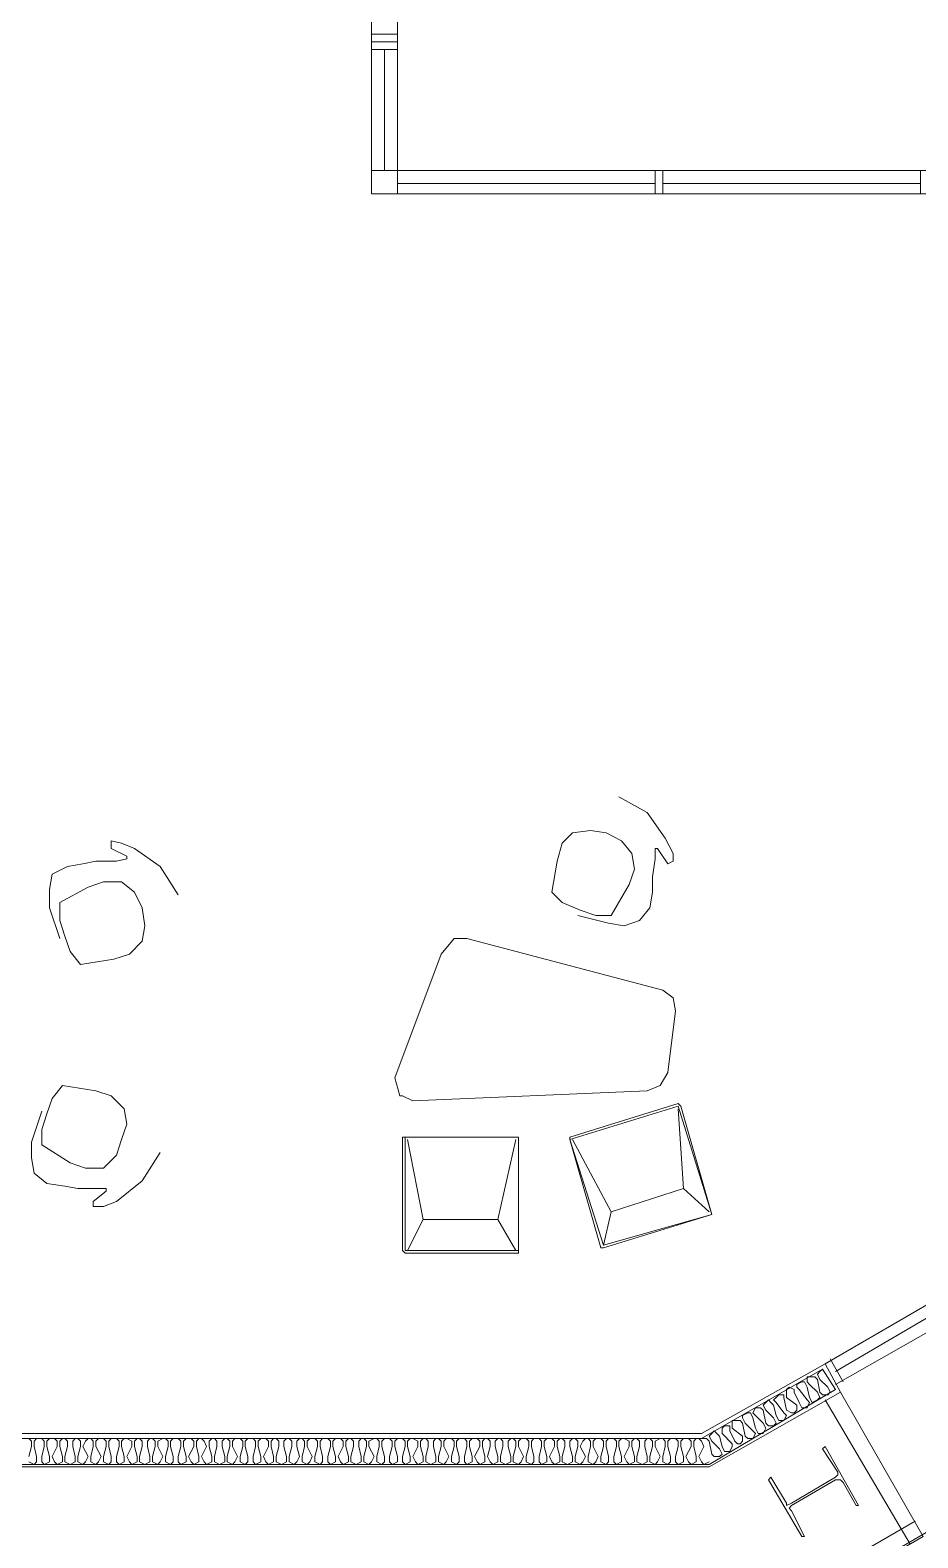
# Model space of a CAD drawing. Header units: millimetres. Extents: x -4011 to 126995, y -1911 to 106700.
# Drawn here: x 83060 to 88415, y 42148 to 51241 of the extents above; entities that cross this region are included whole.
import ezdxf

# ---------------------------------------------------------------- set-up
doc = ezdxf.new("R2010")
doc.units = ezdxf.units.MM
doc.layers.add('PDF_형상', color=7, linetype='Continuous')

msp = doc.modelspace()

# ---------------------------------------------------------------- linework, layer by layer
at = {"layer": 'PDF_형상', "lineweight": 5}
for points in [[(79321.2, 38968.9), (79321.2, 42668.4), (82958.5, 42668.4), (82958.5, 38968.9), (95937.8, 46538.9), (94569.9, 47005.2), (94399, 46911.9), (83797.9, 65269.4), (80953.4, 65269.4), (80953.4, 64974.1), (74098.4, 64974.1), (74098.4, 87730.6)], [(80953.4, 87730.6), (80953.4, 65269.4), (83797.9, 65269.4), (94399, 46911.9), (94569.9, 47005.2), (95937.8, 46538.9), (82958.5, 38968.9)], [(85196.9, 50393.8), (85119.2, 50393.8), (85119.2, 50253.9), (85274.6, 50253.9), (85274.6, 50393.8), (85196.9, 50393.8), (85196.9, 51124.4), (85274.6, 51124.4), (85274.6, 51171), (85119.2, 51171), (85119.2, 51124.4), (85196.9, 51124.4)], [(86829, 50316.1), (86829, 50253.9), (86875.6, 50253.9), (86875.6, 50393.8), (86829, 50393.8), (86829, 50316.1), (85274.6, 50316.1), (85274.6, 50393.8), (85119.2, 50393.8), (85119.2, 50253.9), (85274.6, 50253.9), (85274.6, 50316.1)], [(86875.6, 50316.1), (86875.6, 50253.9), (86829, 50253.9), (86829, 50393.8), (86875.6, 50393.8), (86875.6, 50316.1), (88430, 50316.1), (88430, 50393.8), (88569.9, 50393.8), (88569.9, 50253.9), (88430, 50253.9), (88430, 50316.1)], [(87854.9, 43196.9), (88632.1, 43647.7)], [(87917.1, 43150.3), (88632.1, 43569.9)], [(87917.1, 43072.5), (88709.8, 43523.3)], [(81046.6, 42777.2), (87108.8, 42777.2), (87854.9, 43196.9), (87948.2, 43025.9), (87155.4, 42575.1), (81544, 42575.1)], [(87886, 43228), (87963.7, 43088.1)], [(81046.6, 42746.1), (87108.8, 42746.1), (87839.4, 43165.8), (87917.1, 43041.4), (87155.4, 42590.7), (81544, 42590.7)], [(87839.4, 43165.8), (87823.8, 43150.3), (87808.3, 43134.7), (87823.8, 43103.6), (87870.5, 43057), (87886, 43025.9), (87870.5, 43010.4), (87839.4, 43010.4), (87823.8, 43025.9), (87808.3, 43103.6), (87792.7, 43119.2), (87777.2, 43119.2), (87746.1, 43119.2), (87746.1, 43088.1), (87761.7, 43072.5), (87808.3, 43025.9), (87823.8, 42994.8), (87808.3, 42979.3), (87777.2, 42963.7), (87761.7, 42994.8), (87746.1, 43057), (87730.6, 43088.1), (87715, 43088.1), (87683.9, 43072.5), (87683.9, 43057), (87699.5, 43041.4), (87746.1, 42979.3), (87761.7, 42963.7), (87746.1, 42932.6), (87715, 42932.6), (87699.5, 42963.7), (87668.4, 43025.9), (87668.4, 43041.4), (87637.3, 43057), (87621.8, 43041.4), (87621.8, 43010.4), (87621.8, 42994.8), (87683.9, 42948.2), (87683.9, 42917.1), (87668.4, 42901.6), (87652.8, 42901.6), (87621.8, 42917.1), (87606.2, 42994.8), (87606.2, 43010.4), (87575.1, 43010.4), (87559.6, 42994.8), (87544, 42979.3), (87559.6, 42963.7), (87606.2, 42901.6), (87621.8, 42886), (87606.2, 42854.9), (87575.1, 42854.9), (87559.6, 42886), (87544, 42948.2), (87528.5, 42963.7), (87513, 42979.3), (87497.4, 42963.7), (87481.9, 42948.2), (87497.4, 42917.1), (87544, 42870.5), (87559.6, 42839.4), (87544, 42823.8), (87513, 42823.8), (87497.4, 42839.4), (87481.9, 42917.1), (87466.3, 42932.6), (87450.8, 42932.6), (87435.2, 42932.6), (87419.7, 42901.6), (87435.2, 42886), (87481.9, 42839.4), (87497.4, 42808.3), (87481.9, 42777.2), (87450.8, 42777.2), (87435.2, 42808.3), (87419.7, 42870.5), (87404.1, 42901.6), (87388.6, 42901.6), (87357.5, 42886), (87357.5, 42870.5), (87373.1, 42839.4), (87419.7, 42792.7), (87435.2, 42777.2), (87419.7, 42746.1), (87388.6, 42746.1), (87373.1, 42761.7), (87357.5, 42839.4), (87342, 42854.9), (87310.9, 42854.9), (87295.3, 42854.9), (87295.3, 42823.8), (87295.3, 42808.3), (87357.5, 42761.7), (87357.5, 42730.6), (87342, 42715), (87326.4, 42715), (87310.9, 42730.6), (87279.8, 42792.7), (87279.8, 42823.8), (87248.7, 42823.8), (87233.2, 42808.3), (87233.2, 42792.7), (87233.2, 42777.2), (87295.3, 42715), (87295.3, 42699.5), (87279.8, 42668.4), (87248.7, 42668.4), (87233.2, 42699.5), (87217.6, 42761.7), (87202.1, 42777.2), (87186.5, 42792.7), (87171, 42777.2), (87155.4, 42761.7), (87171, 42730.6), (87217.6, 42683.9), (87233.2, 42652.8), (87217.6, 42637.3), (87186.5, 42637.3), (87171, 42652.8), (87155.4, 42730.6), (87139.9, 42746.1), (87108.8, 42746.1)], [(83658, 39388.6), (88445.6, 42155.4), (87948.2, 43025.9)], [(88367.9, 42108.8), (87854.9, 42979.3)], [(83051.8, 42746.1), (83067.4, 42730.6), (83067.4, 42699.5), (83051.8, 42637.3)], [(83051.8, 42606.2), (83082.9, 42590.7), (83098.4, 42606.2), (83098.4, 42637.3), (83082.9, 42699.5), (83082.9, 42730.6), (83098.4, 42746.1), (83129.5, 42746.1), (83145.1, 42730.6), (83145.1, 42699.5), (83129.5, 42637.3), (83129.5, 42606.2), (83145.1, 42590.7), (83176.2, 42606.2), (83176.2, 42637.3), (83160.6, 42699.5), (83160.6, 42730.6), (83176.2, 42746.1), (83207.2, 42746.1), (83222.8, 42730.6), (83222.8, 42699.5), (83191.7, 42637.3), (83207.2, 42606.2), (83222.8, 42590.7), (83253.9, 42606.2), (83253.9, 42637.3), (83238.3, 42699.5), (83238.3, 42730.6), (83253.9, 42746.1), (83269.4, 42746.1), (83285, 42730.6), (83285, 42699.5), (83269.4, 42637.3), (83269.4, 42606.2), (83300.5, 42590.7), (83331.6, 42606.2), (83331.6, 42637.3), (83316.1, 42699.5), (83316.1, 42730.6), (83331.6, 42746.1), (83347.1, 42746.1), (83362.7, 42730.6), (83362.7, 42699.5), (83347.1, 42637.3), (83347.1, 42606.2), (83378.2, 42590.7), (83393.8, 42606.2), (83409.3, 42637.3), (83378.2, 42699.5), (83393.8, 42730.6), (83409.3, 42746.1), (83424.9, 42746.1), (83440.4, 42730.6), (83440.4, 42699.5), (83424.9, 42637.3), (83424.9, 42606.2), (83456, 42590.7), (83471.5, 42606.2), (83487, 42637.3), (83456, 42699.5), (83456, 42730.6), (83471.5, 42746.1), (83502.6, 42746.1), (83518.1, 42730.6), (83518.1, 42699.5), (83502.6, 42637.3), (83502.6, 42606.2), (83533.7, 42590.7), (83549.2, 42606.2), (83549.2, 42637.3), (83533.7, 42699.5), (83533.7, 42730.6), (83549.2, 42746.1), (83580.3, 42746.1), (83595.8, 42730.6), (83595.8, 42699.5), (83580.3, 42637.3), (83580.3, 42606.2), (83595.8, 42590.7), (83626.9, 42606.2), (83626.9, 42637.3), (83611.4, 42699.5), (83611.4, 42730.6), (83626.9, 42746.1), (83642.5, 42746.1), (83673.6, 42730.6), (83673.6, 42699.5), (83642.5, 42637.3), (83658, 42606.2), (83673.6, 42590.7), (83704.7, 42606.2), (83704.7, 42637.3), (83689.1, 42699.5), (83689.1, 42730.6), (83704.7, 42746.1), (83720.2, 42746.1), (83735.7, 42730.6), (83735.7, 42699.5), (83720.2, 42637.3), (83720.2, 42606.2), (83751.3, 42590.7), (83782.4, 42606.2), (83782.4, 42637.3), (83766.8, 42699.5), (83766.8, 42730.6), (83782.4, 42746.1), (83797.9, 42746.1), (83813.5, 42730.6), (83813.5, 42699.5), (83797.9, 42637.3), (83797.9, 42606.2), (83829, 42590.7), (83844.6, 42606.2), (83860.1, 42637.3), (83829, 42699.5), (83829, 42730.6), (83860.1, 42746.1), (83875.6, 42746.1), (83891.2, 42730.6), (83891.2, 42699.5), (83875.6, 42637.3), (83875.6, 42606.2), (83906.7, 42590.7), (83922.3, 42606.2), (83922.3, 42637.3), (83906.7, 42699.5), (83906.7, 42730.6), (83922.3, 42746.1), (83953.4, 42746.1), (83968.9, 42730.6), (83968.9, 42699.5), (83953.4, 42637.3), (83953.4, 42606.2), (83968.9, 42590.7), (84000, 42606.2), (84000, 42637.3), (83984.5, 42699.5), (83984.5, 42730.6), (84000, 42746.1), (84031.1, 42746.1), (84046.6, 42730.6), (84046.6, 42699.5), (84015.5, 42637.3), (84031.1, 42606.2), (84046.6, 42590.7), (84077.7, 42606.2), (84077.7, 42637.3), (84062.2, 42699.5), (84062.2, 42730.6), (84077.7, 42746.1), (84093.3, 42746.1), (84108.8, 42730.6), (84124.3, 42699.5), (84093.3, 42637.3), (84108.8, 42606.2), (84124.3, 42590.7), (84155.4, 42606.2), (84155.4, 42637.3), (84139.9, 42699.5), (84139.9, 42730.6), (84155.4, 42746.1), (84171, 42746.1), (84186.5, 42730.6), (84186.5, 42699.5), (84171, 42637.3), (84171, 42606.2), (84202.1, 42590.7), (84233.2, 42606.2), (84233.2, 42637.3), (84217.6, 42699.5), (84217.6, 42730.6), (84233.2, 42746.1), (84248.7, 42746.1), (84264.2, 42730.6), (84264.2, 42699.5), (84248.7, 42637.3), (84248.7, 42606.2), (84279.8, 42590.7), (84295.3, 42606.2), (84310.9, 42637.3), (84279.8, 42699.5), (84279.8, 42730.6), (84295.3, 42746.1), (84326.4, 42746.1), (84342, 42730.6), (84342, 42699.5), (84326.4, 42637.3), (84326.4, 42606.2), (84357.5, 42590.7), (84373.1, 42606.2), (84373.1, 42637.3), (84357.5, 42699.5), (84357.5, 42730.6), (84373.1, 42746.1), (84404.1, 42746.1), (84419.7, 42730.6), (84419.7, 42699.5), (84404.1, 42637.3), (84404.1, 42606.2), (84419.7, 42590.7), (84450.8, 42606.2), (84450.8, 42637.3), (84435.2, 42699.5), (84435.2, 42730.6), (84450.8, 42746.1), (84481.9, 42746.1), (84497.4, 42730.6), (84497.4, 42699.5), (84466.3, 42637.3), (84481.9, 42606.2), (84497.4, 42590.7), (84528.5, 42606.2), (84528.5, 42637.3), (84513, 42699.5), (84513, 42730.6), (84528.5, 42746.1), (84544, 42746.1), (84559.6, 42730.6), (84559.6, 42699.5), (84544, 42637.3), (84544, 42606.2), (84575.1, 42590.7), (84606.2, 42606.2), (84606.2, 42637.3), (84590.7, 42699.5), (84590.7, 42730.6), (84606.2, 42746.1), (84621.8, 42746.1), (84637.3, 42730.6), (84637.3, 42699.5), (84621.8, 42637.3), (84621.8, 42606.2), (84652.8, 42590.7), (84668.4, 42606.2), (84683.9, 42637.3), (84668.4, 42699.5), (84668.4, 42730.6), (84683.9, 42746.1), (84699.5, 42746.1), (84715, 42730.6), (84715, 42699.5), (84699.5, 42637.3), (84699.5, 42606.2), (84730.6, 42590.7), (84746.1, 42606.2), (84761.7, 42637.3), (84730.6, 42699.5), (84730.6, 42730.6), (84746.1, 42746.1), (84777.2, 42746.1), (84792.7, 42730.6), (84792.7, 42699.5), (84777.2, 42637.3), (84777.2, 42606.2), (84808.3, 42590.7), (84823.8, 42606.2), (84823.8, 42637.3), (84808.3, 42699.5), (84808.3, 42730.6), (84823.8, 42746.1), (84854.9, 42746.1), (84870.5, 42730.6), (84870.5, 42699.5), (84854.9, 42637.3), (84854.9, 42606.2), (84870.5, 42590.7), (84901.6, 42606.2), (84901.6, 42637.3), (84886, 42699.5), (84886, 42730.6), (84901.6, 42746.1), (84932.6, 42746.1), (84948.2, 42730.6), (84948.2, 42699.5), (84917.1, 42637.3), (84932.6, 42606.2), (84948.2, 42590.7), (84979.3, 42606.2), (84979.3, 42637.3), (84963.7, 42699.5), (84963.7, 42730.6), (84979.3, 42746.1), (84994.8, 42746.1), (85010.4, 42730.6), (85010.4, 42699.5), (84994.8, 42637.3), (84994.8, 42606.2), (85025.9, 42590.7), (85057, 42606.2), (85057, 42637.3), (85041.4, 42699.5), (85041.4, 42730.6), (85057, 42746.1), (85072.5, 42746.1), (85088.1, 42730.6), (85088.1, 42699.5), (85072.5, 42637.3), (85072.5, 42606.2), (85103.6, 42590.7), (85119.2, 42606.2), (85134.7, 42637.3), (85103.6, 42699.5), (85103.6, 42730.6), (85134.7, 42746.1), (85150.3, 42746.1), (85165.8, 42730.6), (85165.8, 42699.5), (85150.3, 42637.3), (85150.3, 42606.2), (85181.3, 42590.7), (85196.9, 42606.2), (85196.9, 42637.3), (85181.3, 42699.5), (85181.3, 42730.6), (85196.9, 42746.1), (85228, 42746.1), (85243.5, 42730.6), (85243.5, 42699.5), (85228, 42637.3), (85228, 42606.2), (85243.5, 42590.7), (85274.6, 42606.2), (85274.6, 42637.3), (85259.1, 42699.5), (85259.1, 42730.6), (85274.6, 42746.1), (85305.7, 42746.1), (85321.2, 42730.6), (85321.2, 42699.5), (85305.7, 42637.3), (85305.7, 42606.2), (85321.2, 42590.7), (85352.3, 42606.2), (85352.3, 42637.3), (85336.8, 42699.5), (85336.8, 42730.6), (85352.3, 42746.1), (85367.9, 42746.1), (85399, 42730.6), (85399, 42699.5), (85367.9, 42637.3), (85383.4, 42606.2), (85399, 42590.7), (85430.1, 42606.2), (85430.1, 42637.3), (85414.5, 42699.5), (85414.5, 42730.6), (85430.1, 42746.1), (85445.6, 42746.1), (85461.1, 42730.6), (85461.1, 42699.5), (85445.6, 42637.3), (85445.6, 42606.2), (85476.7, 42590.7), (85507.8, 42606.2), (85507.8, 42637.3), (85492.2, 42699.5), (85492.2, 42730.6), (85507.8, 42746.1), (85523.3, 42746.1), (85538.9, 42730.6), (85538.9, 42699.5), (85523.3, 42637.3), (85523.3, 42606.2), (85554.4, 42590.7), (85569.9, 42606.2), (85585.5, 42637.3), (85554.4, 42699.5), (85554.4, 42730.6), (85569.9, 42746.1), (85601, 42746.1), (85616.6, 42730.6), (85616.6, 42699.5), (85601, 42637.3), (85601, 42606.2), (85632.1, 42590.7), (85647.7, 42606.2), (85647.7, 42637.3), (85632.1, 42699.5), (85632.1, 42730.6), (85647.7, 42746.1), (85678.8, 42746.1), (85694.3, 42730.6), (85694.3, 42699.5), (85678.8, 42637.3), (85678.8, 42606.2), (85694.3, 42590.7), (85725.4, 42606.2), (85725.4, 42637.3), (85709.8, 42699.5), (85709.8, 42730.6), (85725.4, 42746.1), (85756.5, 42746.1), (85772, 42730.6), (85772, 42699.5), (85740.9, 42637.3), (85756.5, 42606.2), (85772, 42590.7), (85803.1, 42606.2), (85803.1, 42637.3), (85787.6, 42699.5), (85787.6, 42730.6), (85803.1, 42746.1), (85818.7, 42746.1), (85834.2, 42730.6), (85834.2, 42699.5), (85818.7, 42637.3), (85834.2, 42606.2), (85849.7, 42590.7), (85880.8, 42606.2), (85880.8, 42637.3), (85865.3, 42699.5), (85865.3, 42730.6), (85880.8, 42746.1), (85896.4, 42746.1), (85911.9, 42730.6), (85911.9, 42699.5), (85896.4, 42637.3), (85896.4, 42606.2), (85927.5, 42590.7), (85958.6, 42606.2), (85958.6, 42637.3), (85943, 42699.5), (85943, 42730.6), (85958.6, 42746.1), (85974.1, 42746.1), (85989.6, 42730.6), (85989.6, 42699.5), (85974.1, 42637.3), (85974.1, 42606.2), (86005.2, 42590.7), (86020.7, 42606.2), (86036.3, 42637.3), (86005.2, 42699.5), (86005.2, 42730.6), (86020.7, 42746.1), (86051.8, 42746.1), (86067.4, 42730.6), (86067.4, 42699.5), (86051.8, 42637.3), (86051.8, 42606.2), (86082.9, 42590.7), (86098.4, 42606.2), (86098.4, 42637.3), (86082.9, 42699.5), (86082.9, 42730.6), (86098.4, 42746.1), (86129.5, 42746.1), (86145.1, 42730.6), (86145.1, 42699.5), (86129.5, 42637.3), (86129.5, 42606.2), (86145.1, 42590.7), (86176.2, 42606.2), (86176.2, 42637.3), (86160.6, 42699.5), (86160.6, 42730.6), (86176.2, 42746.1), (86207.3, 42746.1), (86222.8, 42730.6), (86222.8, 42699.5), (86191.7, 42637.3), (86207.3, 42606.2), (86222.8, 42590.7), (86253.9, 42606.2), (86253.9, 42637.3), (86238.3, 42699.5), (86238.3, 42730.6), (86253.9, 42746.1), (86269.4, 42746.1), (86285, 42730.6), (86285, 42699.5), (86269.4, 42637.3), (86269.4, 42606.2), (86300.5, 42590.7), (86331.6, 42606.2), (86331.6, 42637.3), (86316.1, 42699.5), (86316.1, 42730.6), (86331.6, 42746.1), (86347.2, 42746.1), (86362.7, 42730.6), (86362.7, 42699.5), (86347.2, 42637.3), (86347.2, 42606.2), (86378.2, 42590.7), (86393.8, 42606.2), (86409.3, 42637.3), (86378.2, 42699.5), (86393.8, 42730.6), (86409.3, 42746.1), (86424.9, 42746.1), (86440.4, 42730.6), (86440.4, 42699.5), (86424.9, 42637.3), (86424.9, 42606.2), (86456, 42590.7), (86471.5, 42606.2), (86487, 42637.3), (86456, 42699.5), (86456, 42730.6), (86471.5, 42746.1), (86502.6, 42746.1), (86518.1, 42730.6), (86518.1, 42699.5), (86502.6, 42637.3), (86502.6, 42606.2), (86533.7, 42590.7), (86549.2, 42606.2), (86549.2, 42637.3), (86533.7, 42699.5), (86533.7, 42730.6), (86549.2, 42746.1), (86580.3, 42746.1), (86595.9, 42730.6), (86595.9, 42699.5), (86580.3, 42637.3), (86580.3, 42606.2), (86595.9, 42590.7), (86626.9, 42606.2), (86626.9, 42637.3), (86611.4, 42699.5), (86611.4, 42730.6), (86626.9, 42746.1), (86642.5, 42746.1), (86673.6, 42730.6), (86673.6, 42699.5), (86642.5, 42637.3), (86658, 42606.2), (86673.6, 42590.7), (86704.7, 42606.2), (86704.7, 42637.3), (86689.1, 42699.5), (86689.1, 42730.6), (86704.7, 42746.1), (86720.2, 42746.1), (86735.8, 42730.6), (86735.8, 42699.5), (86720.2, 42637.3), (86720.2, 42606.2), (86751.3, 42590.7), (86782.4, 42606.2), (86782.4, 42637.3), (86766.8, 42699.5), (86766.8, 42730.6), (86782.4, 42746.1), (86797.9, 42746.1), (86813.5, 42730.6), (86813.5, 42699.5), (86797.9, 42637.3), (86797.9, 42606.2), (86829, 42590.7), (86844.6, 42606.2), (86860.1, 42637.3), (86829, 42699.5), (86829, 42730.6), (86860.1, 42746.1), (86875.6, 42746.1), (86891.2, 42730.6), (86891.2, 42699.5), (86875.6, 42637.3), (86875.6, 42606.2), (86906.7, 42590.7), (86922.3, 42606.2), (86922.3, 42637.3), (86906.7, 42699.5), (86906.7, 42730.6), (86922.3, 42746.1), (86953.4, 42746.1), (86968.9, 42730.6), (86968.9, 42699.5), (86953.4, 42637.3), (86953.4, 42606.2), (86968.9, 42590.7), (87000, 42606.2), (87000, 42637.3), (86984.5, 42699.5), (86984.5, 42730.6), (87000, 42746.1), (87031.1, 42746.1), (87046.6, 42730.6), (87046.6, 42699.5), (87015.5, 42637.3), (87031.1, 42606.2), (87046.6, 42590.7), (87077.7, 42606.2), (87077.7, 42637.3), (87062.2, 42699.5), (87062.2, 42730.6), (87077.7, 42746.1), (87093.3, 42746.1), (87108.8, 42730.6), (87124.4, 42699.5), (87093.3, 42637.3), (87108.8, 42606.2), (87124.4, 42590.7), (87155.4, 42606.2)], [(83456, 39388.6), (88399, 42248.7)]]:
    msp.add_lwpolyline(points, dxfattribs=at)
for points in [[(85274.6, 51217.6), (85119.2, 51217.6), (85119.2, 51528.5), (85274.6, 51528.5)], [(85119.2, 51171), (85119.2, 51217.6), (85274.6, 51217.6), (85274.6, 51171)], [(85119.2, 51171), (85119.2, 50393.8), (85274.6, 50393.8), (85274.6, 51171)], [(86829, 50253.9), (85274.6, 50253.9), (85274.6, 50393.8), (86829, 50393.8)], [(86875.6, 50253.9), (88430, 50253.9), (88430, 50393.8), (86875.6, 50393.8)], [(86362.7, 45901.6), (86549.2, 45854.9), (86642.5, 45839.4), (86735.8, 45870.5), (86797.9, 45948.2), (86813.5, 46041.4), (86813.5, 46134.7), (86829, 46243.5), (86829, 46305.7), (86844.6, 46305.7), (86906.7, 46212.4), (86937.8, 46228), (86937.8, 46274.6), (86891.2, 46367.9), (86782.4, 46523.3), (86611.4, 46616.6), (86782.4, 46523.3), (86891.2, 46367.9), (86937.8, 46274.6), (86937.8, 46228), (86906.7, 46212.4), (86844.6, 46305.7), (86829, 46305.7), (86829, 46243.5), (86813.5, 46134.7), (86813.5, 46041.4), (86797.9, 45948.2), (86735.8, 45870.5), (86642.5, 45839.4), (86549.2, 45854.9)], [(86378.2, 45932.6), (86471.5, 45901.6), (86564.8, 45901.6), (86673.6, 46088.1), (86704.7, 46181.3), (86689.1, 46274.6), (86626.9, 46352.3), (86533.7, 46399), (86440.4, 46414.5), (86331.6, 46399), (86269.4, 46336.8), (86238.3, 46228), (86207.3, 46041.4), (86269.4, 45979.3)], [(86378.2, 45932.6), (86471.5, 45901.6), (86564.8, 45901.6), (86673.6, 46088.1), (86704.7, 46181.3), (86689.1, 46274.6), (86626.9, 46352.3), (86533.7, 46399), (86440.4, 46414.5), (86331.6, 46399), (86269.4, 46336.8), (86238.3, 46228), (86207.3, 46041.4), (86269.4, 45979.3)], [(83238.3, 45761.7), (83176.2, 45948.2), (83176.2, 46057), (83191.7, 46150.3), (83285, 46196.9), (83378.2, 46212.4), (83456, 46228), (83580.3, 46228), (83642.5, 46243.5), (83642.5, 46259.1), (83549.2, 46305.7), (83549.2, 46352.3), (83611.4, 46336.8), (83689.1, 46305.7), (83844.6, 46196.9), (83953.4, 46025.9), (83844.6, 46196.9), (83689.1, 46305.7), (83611.4, 46336.8), (83549.2, 46352.3), (83549.2, 46305.7), (83642.5, 46259.1), (83642.5, 46243.5), (83580.3, 46228), (83456, 46228), (83378.2, 46212.4), (83285, 46196.9), (83191.7, 46150.3), (83176.2, 46057), (83176.2, 45948.2)], [(83269.4, 45777.2), (83238.3, 45870.5), (83238.3, 45979.3), (83409.3, 46072.5), (83502.6, 46103.6), (83611.4, 46103.6), (83689.1, 46041.4), (83735.7, 45948.2), (83751.3, 45839.4), (83735.7, 45746.1), (83658, 45668.4), (83564.8, 45637.3), (83362.7, 45606.2), (83300.5, 45683.9)], [(83269.4, 45777.2), (83238.3, 45870.5), (83238.3, 45979.3), (83409.3, 46072.5), (83502.6, 46103.6), (83611.4, 46103.6), (83689.1, 46041.4), (83735.7, 45948.2), (83751.3, 45839.4), (83735.7, 45746.1), (83658, 45668.4), (83564.8, 45637.3), (83362.7, 45606.2), (83300.5, 45683.9)], [(85290.2, 44813.5), (85259.1, 44922.3), (85538.9, 45668.4), (85616.6, 45761.7), (85694.3, 45761.7), (86875.6, 45450.8), (86937.8, 45404.1), (86953.4, 45326.4), (86906.7, 44953.4), (86860.1, 44875.6), (86782.4, 44844.6), (85367.9, 44782.4), (85305.7, 44813.5), (85290.2, 44813.5), (85259.1, 44922.3), (85538.9, 45668.4), (85616.6, 45761.7), (85694.3, 45761.7), (86875.6, 45450.8), (86937.8, 45404.1), (86953.4, 45326.4), (86906.7, 44953.4), (86860.1, 44875.6), (86782.4, 44844.6), (85367.9, 44782.4), (85305.7, 44813.5)], [(83160.6, 44704.7), (83129.5, 44611.4), (83129.5, 44518.1), (83300.5, 44409.3), (83393.8, 44378.2), (83502.6, 44378.2), (83580.3, 44456), (83611.4, 44549.2), (83642.5, 44642.5), (83626.9, 44735.8), (83549.2, 44813.5), (83456, 44844.6), (83253.9, 44875.6), (83191.7, 44797.9)], [(83160.6, 44704.7), (83129.5, 44611.4), (83129.5, 44518.1), (83300.5, 44409.3), (83393.8, 44378.2), (83502.6, 44378.2), (83580.3, 44456), (83611.4, 44549.2), (83642.5, 44642.5), (83626.9, 44735.8), (83549.2, 44813.5), (83456, 44844.6), (83253.9, 44875.6), (83191.7, 44797.9)], [(86518.1, 43896.4), (87171, 44098.4), (86984.5, 44751.3), (86968.9, 44766.8), (86316.1, 44564.8), (86316.1, 44549.2), (86502.6, 43896.4)], [(86518.1, 43896.4), (87171, 44098.4), (86984.5, 44751.3), (86968.9, 44766.8), (86316.1, 44564.8), (86316.1, 44549.2), (86502.6, 43896.4)], [(86518.1, 43911.9), (87171, 44098.4), (86968.9, 44751.3), (86316.1, 44549.2)], [(86518.1, 43911.9), (87171, 44098.4), (86968.9, 44751.3), (86316.1, 44549.2)], [(83129.5, 44720.2), (83067.4, 44533.7), (83067.4, 44440.4), (83082.9, 44347.1), (83160.6, 44285), (83269.4, 44269.4), (83347.1, 44253.9), (83471.5, 44253.9), (83518.1, 44253.9), (83518.1, 44238.3), (83440.4, 44176.2), (83440.4, 44145.1), (83502.6, 44145.1), (83580.3, 44176.2), (83735.7, 44300.5), (83844.6, 44471.5), (83735.7, 44300.5), (83580.3, 44176.2), (83502.6, 44145.1), (83440.4, 44145.1), (83440.4, 44176.2), (83518.1, 44238.3), (83518.1, 44253.9), (83471.5, 44253.9), (83347.1, 44253.9), (83269.4, 44269.4), (83160.6, 44285), (83082.9, 44347.1), (83067.4, 44440.4), (83067.4, 44533.7)], [(86968.9, 44735.8), (87000, 44253.9), (86564.8, 44114), (86331.6, 44549.2), (86564.8, 44114), (87000, 44253.9)], [(85321.2, 43865.3), (86005.2, 43865.3), (86005.2, 43880.8), (86005.2, 44564.8), (85321.2, 44564.8), (85305.7, 44564.8), (85305.7, 43880.8)], [(85321.2, 43865.3), (86005.2, 43865.3), (86005.2, 43880.8), (86005.2, 44564.8), (85321.2, 44564.8), (85305.7, 44564.8), (85305.7, 43880.8)], [(85321.2, 43880.8), (86005.2, 43880.8), (86005.2, 44564.8), (85321.2, 44564.8)], [(85321.2, 43880.8), (86005.2, 43880.8), (86005.2, 44564.8), (85321.2, 44564.8)], [(85989.6, 44549.2), (85880.8, 44067.4), (85430.1, 44067.4), (85336.8, 44549.2), (85430.1, 44067.4), (85880.8, 44067.4)], [(87155.4, 44114), (87000, 44253.9), (86564.8, 44114), (86518.1, 43911.9), (86564.8, 44114), (87000, 44253.9)], [(85989.6, 43880.8), (85880.8, 44067.4), (85430.1, 44067.4), (85336.8, 43880.8), (85430.1, 44067.4), (85880.8, 44067.4)], [(87932.6, 42544), (87839.4, 42683.9), (87854.9, 42699.5), (88057, 42342), (88041.4, 42342), (87963.7, 42481.9), (87948.2, 42497.4), (87917.1, 42497.4), (87652.8, 42342), (87637.3, 42326.4), (87652.8, 42310.9), (87730.6, 42155.4), (87715, 42155.4), (87513, 42497.4), (87528.5, 42513), (87621.8, 42357.5), (87621.8, 42342), (87652.8, 42357.5), (87917.1, 42513), (87932.6, 42528.5)]]:
    msp.add_lwpolyline(points, close=True, dxfattribs=at)

doc.saveas('drawing.dxf')
